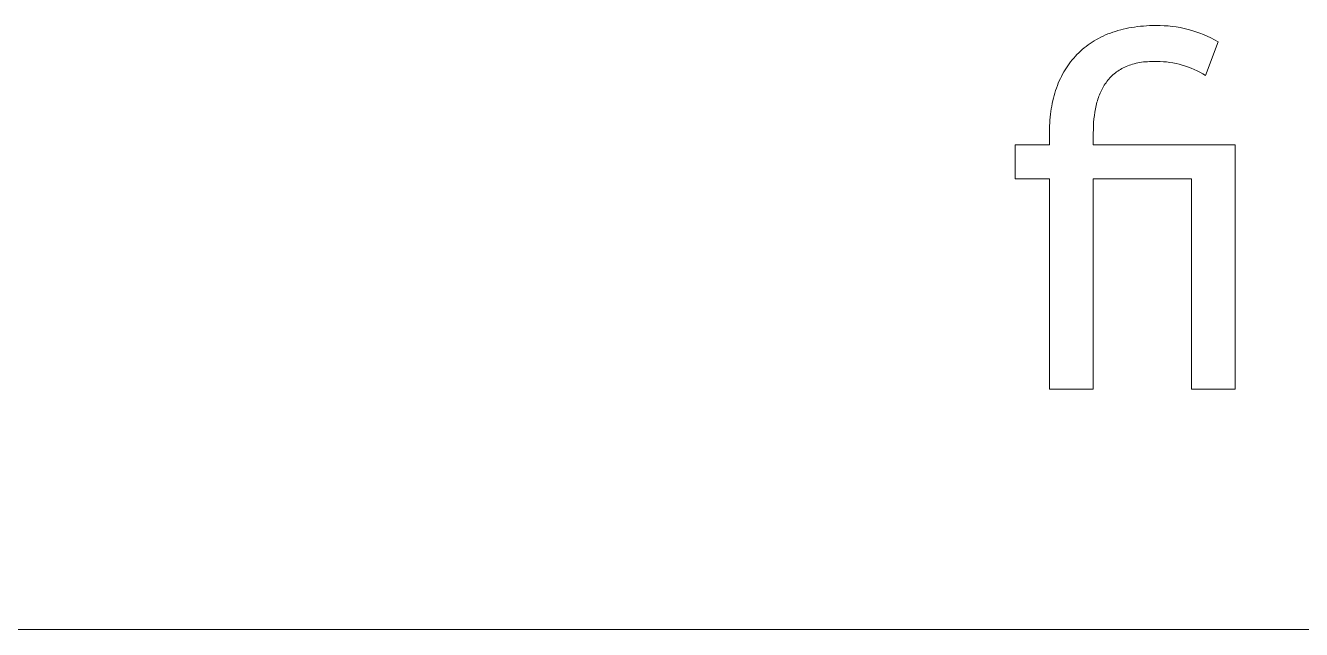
# Model space of a CAD drawing. Header units: millimetres. Extents: x -1519 to 3497, y -297 to 3208.
# Drawn here: x 2071.9 to 2198.8, y -296.8 to -236.7 of the extents above; entities that cross this region are included whole.
import ezdxf

# ---------------------------------------------------------------- set-up
doc = ezdxf.new("R2010")
doc.units = ezdxf.units.MM
doc.header["$MEASUREMENT"] = 0
doc.layers.add('Domyślny', color=7, linetype='Continuous', true_color=0x000000)

msp = doc.modelspace()

# ---------------------------------------------------------------- linework, layer by layer
at = {"layer": 'Domyślny', "color": 18, "lineweight": 15, "true_color": 0x000000}
for p, q in [((2179.82, -237.41), (2180.07, -237.32)), ((2180.07, -237.32), (2180.33, -237.24)), ((2180.33, -237.24), (2180.58, -237.16)), ((2180.58, -237.16), (2180.85, -237.09)), ((2180.85, -237.09), (2181.11, -237.02)), ((2181.11, -237.02), (2181.39, -236.96)), ((2181.39, -236.96), (2181.66, -236.9)), ((2181.66, -236.9), (2181.94, -236.85)), ((2181.94, -236.85), (2182.23, -236.81)), ((2182.23, -236.81), (2182.52, -236.77)), ((2182.52, -236.77), (2182.81, -236.73)), ((2182.81, -236.73), (2183.11, -236.71)), ((2183.11, -236.71), (2183.42, -236.69)), ((2183.42, -236.69), (2183.72, -236.67)), ((2183.72, -236.67), (2184.04, -236.66)), ((2184.04, -236.66), (2184.35, -236.66)), ((2184.35, -236.66), (2184.76, -236.66)), ((2184.76, -236.66), (2185.16, -236.68)), ((2185.16, -236.68), (2185.57, -236.7)), ((2185.57, -236.7), (2185.97, -236.75)), ((2185.97, -236.75), (2186.37, -236.8)), ((2186.37, -236.8), (2186.77, -236.87)), ((2186.77, -236.87), (2187.16, -236.95)), ((2187.16, -236.95), (2187.55, -237.05)), ((2187.55, -237.05), (2187.94, -237.16)), ((2187.94, -237.16), (2188.33, -237.28)), ((2188.33, -237.28), (2188.71, -237.42)), ((2177.41, -238.74), (2177.6, -238.59)), ((2177.6, -238.59), (2177.8, -238.45)), ((2177.8, -238.45), (2178.01, -238.31)), ((2178.01, -238.31), (2178.22, -238.18)), ((2178.22, -238.18), (2178.43, -238.06)), ((2178.43, -238.06), (2178.65, -237.94)), ((2178.65, -237.94), (2178.88, -237.82)), ((2178.88, -237.82), (2179.11, -237.71)), ((2179.11, -237.71), (2179.34, -237.6)), ((2179.34, -237.6), (2179.58, -237.5)), ((2179.58, -237.5), (2179.82, -237.41)), ((2188.71, -237.42), (2189.09, -237.56)), ((2189.09, -237.56), (2189.46, -237.72)), ((2190.53, -238.28), (2189.28, -241.64)), ((2189.46, -237.72), (2189.82, -237.9)), ((2189.82, -237.9), (2190.18, -238.08)), ((2190.18, -238.08), (2190.53, -238.28)), ((2176.18, -239.9), (2176.34, -239.72)), ((2176.34, -239.72), (2176.5, -239.54)), ((2176.5, -239.54), (2176.67, -239.37)), ((2176.67, -239.37), (2176.85, -239.21)), ((2176.85, -239.21), (2177.03, -239.05)), ((2177.03, -239.05), (2177.22, -238.89)), ((2177.22, -238.89), (2177.41, -238.74)), ((2175.19, -241.28), (2175.32, -241.07)), ((2175.32, -241.07), (2175.45, -240.87)), ((2175.45, -240.87), (2175.58, -240.66)), ((2175.58, -240.66), (2175.72, -240.47)), ((2175.72, -240.47), (2175.87, -240.27)), ((2175.87, -240.27), (2176.02, -240.08)), ((2176.02, -240.08), (2176.18, -239.9)), ((2180.69, -241.11), (2180.56, -241.19)), ((2180.82, -241.03), (2180.69, -241.11)), ((2180.96, -240.95), (2180.82, -241.03)), ((2181.1, -240.87), (2180.96, -240.95)), ((2181.25, -240.8), (2181.1, -240.87)), ((2181.39, -240.74), (2181.25, -240.8)), ((2181.55, -240.67), (2181.39, -240.74)), ((2181.71, -240.62), (2181.55, -240.67)), ((2181.87, -240.56), (2181.71, -240.62)), ((2182.03, -240.51), (2181.87, -240.56)), ((2182.2, -240.46), (2182.03, -240.51)), ((2182.38, -240.42), (2182.2, -240.46)), ((2182.56, -240.38), (2182.38, -240.42)), ((2182.74, -240.35), (2182.56, -240.38)), ((2182.93, -240.32), (2182.74, -240.35)), ((2183.12, -240.29), (2182.93, -240.32)), ((2183.32, -240.27), (2183.12, -240.29)), ((2183.52, -240.26), (2183.32, -240.27)), ((2183.73, -240.24), (2183.52, -240.26)), ((2183.94, -240.24), (2183.73, -240.24)), ((2184.15, -240.23), (2183.94, -240.24)), ((2184.47, -240.23), (2184.15, -240.23)), ((2184.79, -240.24), (2184.47, -240.23)), ((2185.1, -240.26), (2184.79, -240.24)), ((2185.42, -240.29), (2185.1, -240.26)), ((2185.73, -240.33), (2185.42, -240.29)), ((2186.05, -240.39), (2185.73, -240.33)), ((2186.36, -240.45), (2186.05, -240.39)), ((2186.67, -240.52), (2186.36, -240.45)), ((2186.97, -240.61), (2186.67, -240.52)), ((2187.28, -240.7), (2186.97, -240.61)), ((2187.58, -240.8), (2187.28, -240.7)), ((2187.87, -240.92), (2187.58, -240.8)), ((2188.16, -241.04), (2187.87, -240.92)), ((2188.45, -241.18), (2188.16, -241.04)), ((2174.55, -242.64), (2174.64, -242.4)), ((2174.64, -242.4), (2174.74, -242.17)), ((2174.74, -242.17), (2174.85, -241.94)), ((2174.85, -241.94), (2174.96, -241.72)), ((2174.96, -241.72), (2175.07, -241.5)), ((2175.07, -241.5), (2175.19, -241.28)), ((2179.39, -242.35), (2179.31, -242.47)), ((2179.48, -242.23), (2179.39, -242.35)), ((2179.57, -242.11), (2179.48, -242.23)), ((2179.67, -242), (2179.57, -242.11)), ((2179.77, -241.88), (2179.67, -242)), ((2179.87, -241.78), (2179.77, -241.88)), ((2179.97, -241.67), (2179.87, -241.78)), ((2180.08, -241.57), (2179.97, -241.67)), ((2180.2, -241.47), (2180.08, -241.57)), ((2180.32, -241.37), (2180.2, -241.47)), ((2180.44, -241.28), (2180.32, -241.37)), ((2180.56, -241.19), (2180.44, -241.28)), ((2188.73, -241.32), (2188.45, -241.18)), ((2189.01, -241.47), (2188.73, -241.32)), ((2189.28, -241.64), (2189.01, -241.47)), ((2174.16, -243.88), (2174.23, -243.63)), ((2174.23, -243.63), (2174.3, -243.38)), ((2174.3, -243.38), (2174.38, -243.13)), ((2174.38, -243.13), (2174.46, -242.88)), ((2174.46, -242.88), (2174.55, -242.64)), ((2178.74, -243.55), (2178.69, -243.7)), ((2178.8, -243.41), (2178.74, -243.55)), ((2178.87, -243.27), (2178.8, -243.41)), ((2178.93, -243.13), (2178.87, -243.27)), ((2179, -242.99), (2178.93, -243.13)), ((2179.07, -242.86), (2179, -242.99)), ((2179.15, -242.73), (2179.07, -242.86)), ((2179.22, -242.6), (2179.15, -242.73)), ((2179.31, -242.47), (2179.22, -242.6)), ((2173.9, -245.22), (2173.94, -244.95)), ((2173.94, -244.95), (2173.99, -244.68)), ((2173.99, -244.68), (2174.04, -244.41)), ((2174.04, -244.41), (2174.1, -244.14)), ((2174.1, -244.14), (2174.16, -243.88)), ((2178.34, -244.94), (2178.28, -245.27)), ((2178.37, -244.78), (2178.34, -244.94)), ((2178.41, -244.62), (2178.37, -244.78)), ((2178.45, -244.46), (2178.41, -244.62)), ((2178.49, -244.3), (2178.45, -244.46)), ((2178.54, -244.15), (2178.49, -244.3)), ((2178.58, -244), (2178.54, -244.15)), ((2178.63, -243.84), (2178.58, -244)), ((2178.69, -243.7), (2178.63, -243.84)), ((2173.79, -246.36), (2173.81, -246.07)), ((2173.81, -246.07), (2173.83, -245.79)), ((2173.83, -245.79), (2173.86, -245.5)), ((2173.86, -245.5), (2173.9, -245.22)), ((2178.19, -245.95), (2178.16, -246.3)), ((2178.23, -245.61), (2178.19, -245.95)), ((2178.28, -245.27), (2178.23, -245.61)), ((2173.76, -247.25), (2173.77, -246.95)), ((2173.76, -248.55), (2173.76, -247.25)), ((2173.77, -246.95), (2173.78, -246.65)), ((2173.78, -246.65), (2173.79, -246.36)), ((2178.13, -247.01), (2178.12, -247.37)), ((2178.12, -247.37), (2178.12, -248.55)), ((2178.14, -246.65), (2178.13, -247.01)), ((2178.16, -246.3), (2178.14, -246.65)), ((2170.36, -251.93), (2170.36, -248.55)), ((2170.36, -248.55), (2173.76, -248.55)), ((2178.12, -248.55), (2192.24, -248.55)), ((2192.24, -248.55), (2192.24, -272.86)), ((2173.76, -251.93), (2170.36, -251.93)), ((2173.76, -272.86), (2173.76, -251.93)), ((2187.88, -251.93), (2178.12, -251.93)), ((2178.12, -251.93), (2178.12, -272.86)), ((2187.88, -272.86), (2187.88, -251.93)), ((2178.12, -272.86), (2173.76, -272.86)), ((2192.24, -272.86), (2187.88, -272.86)), ((3492.39, -296.77), (-1519.07, -296.77)), ((3492.39, -296.77), (1601.48, -296.77))]:
    msp.add_line(p, q, dxfattribs=at)

doc.saveas('drawing.dxf')
